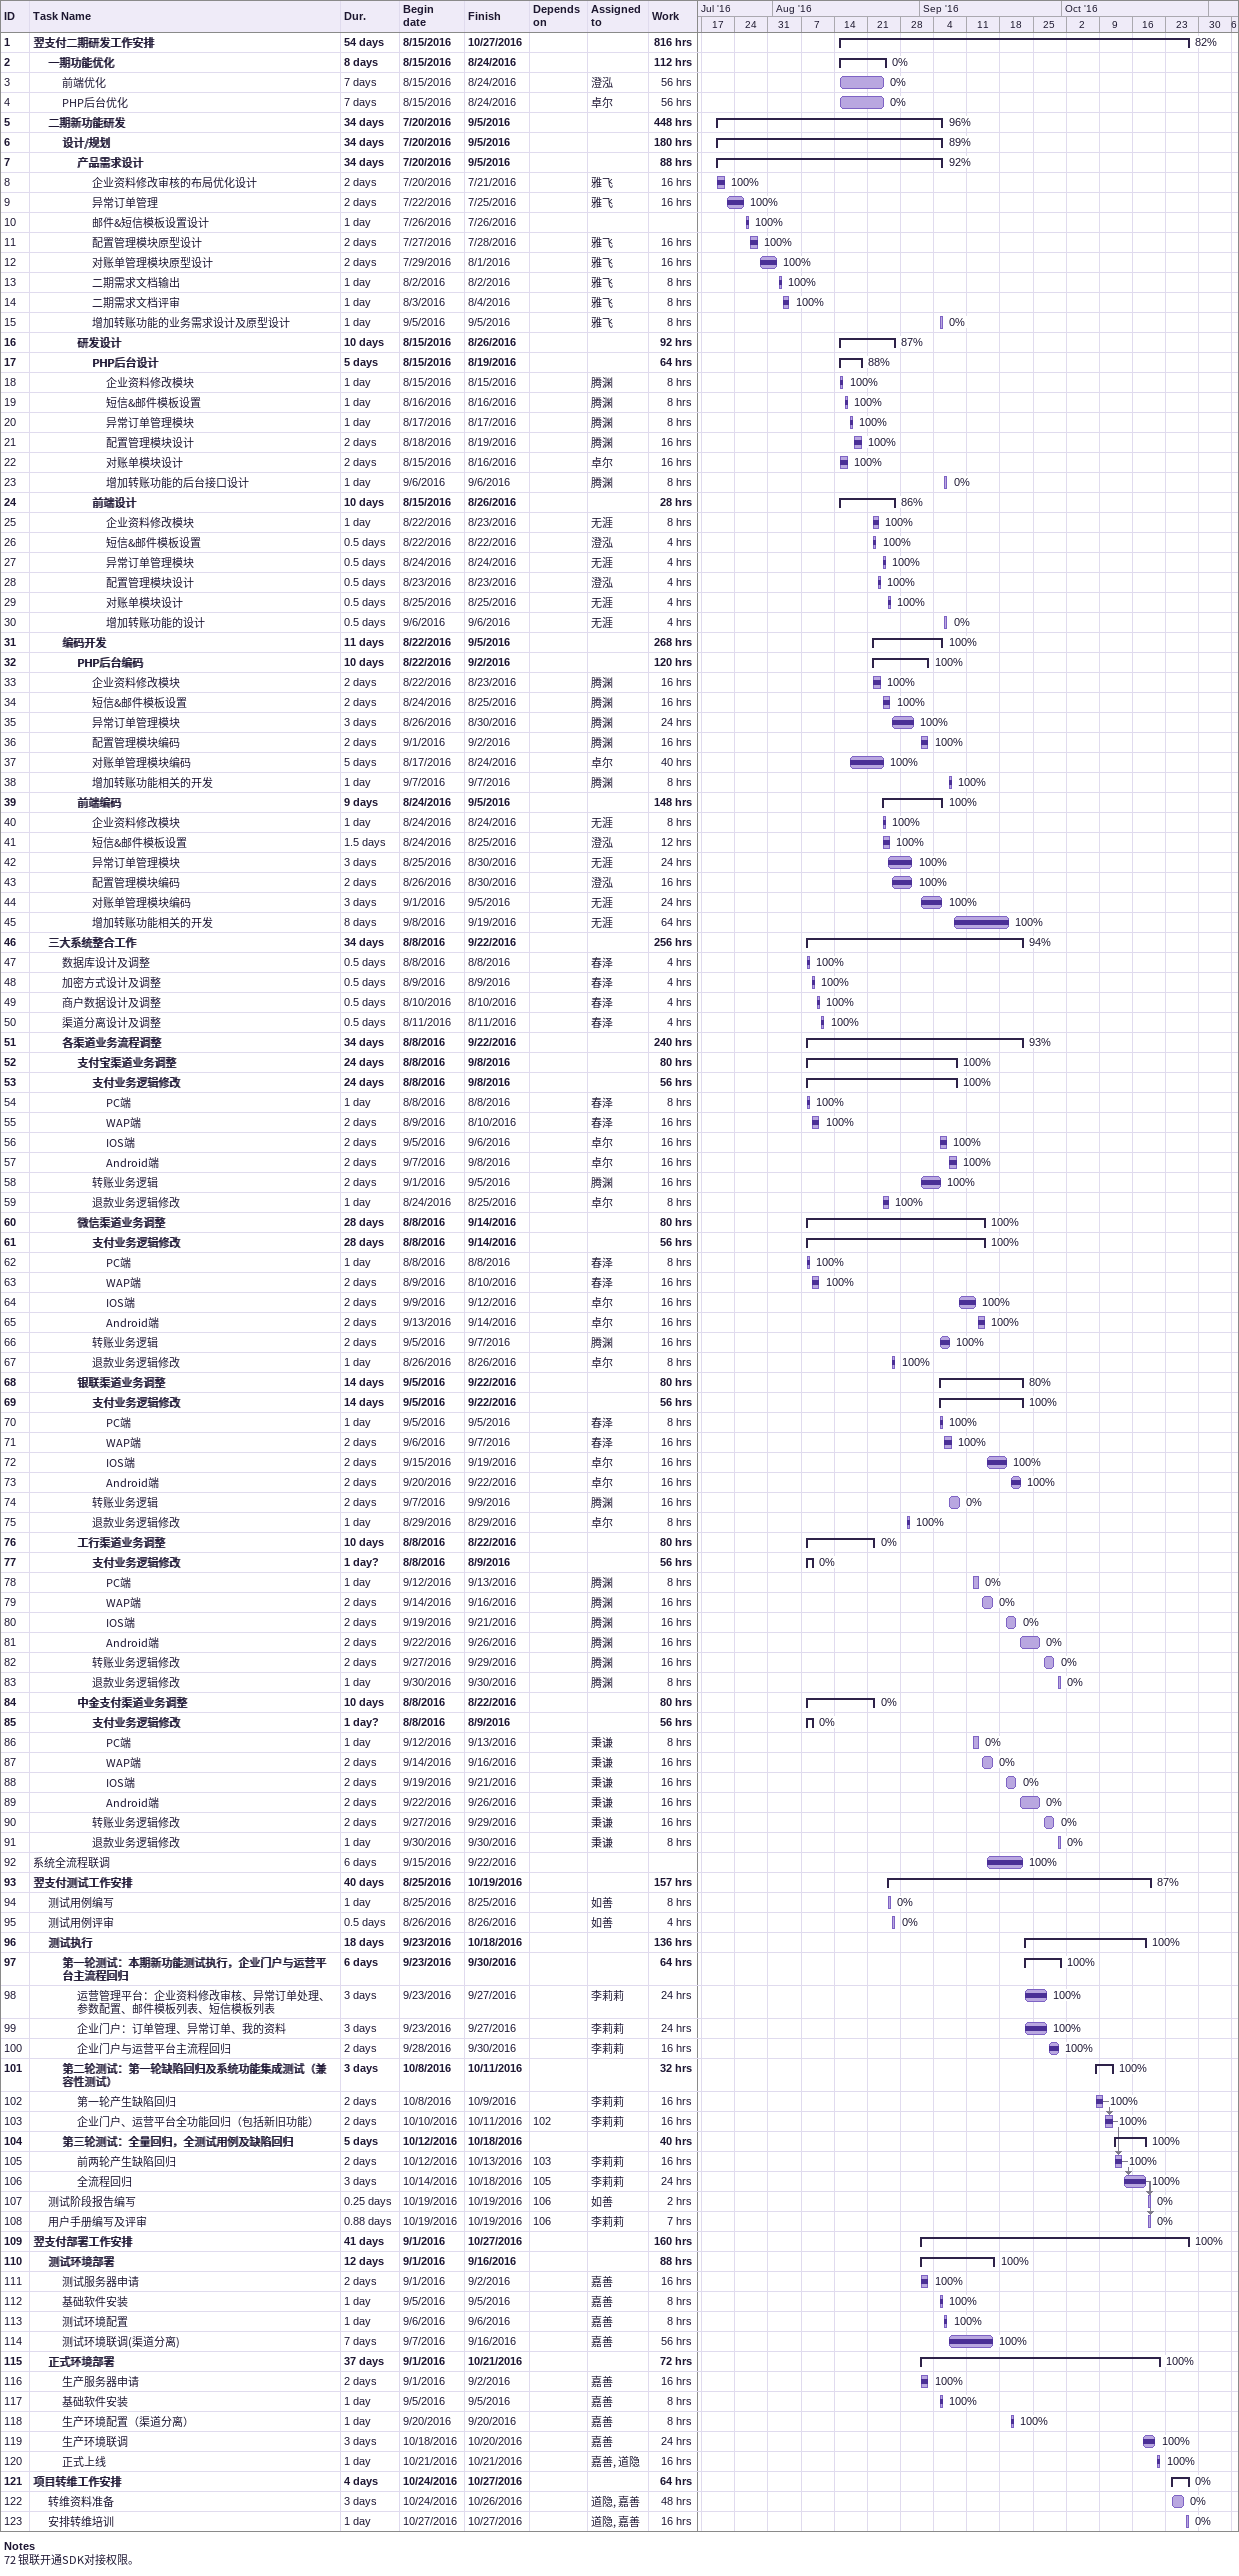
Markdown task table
| ID | Level | Task | Duration | Start | Finish | Predecessors | Resources | % complete | Work (h) |
|---|---|---|---|---|---|---|---|---|---|
| 1 | 1 | **翌支付二期研发工作安排** | 54d | 2016-08-15 | 2016-10-27 |  |  | 82 | 816 |
| 2 | 2 | **一期功能优化** | 8d | 2016-08-15 | 2016-08-24 |  |  | 0 | 112 |
| 3 | 3 | 前端优化 | 7d | 2016-08-15 | 2016-08-24 |  | 澄泓 | 0 | 56 |
| 4 | 3 | PHP后台优化 | 7d | 2016-08-15 | 2016-08-24 |  | 卓尔 | 0 | 56 |
| 5 | 2 | **二期新功能研发** | 34d | 2016-07-20 | 2016-09-05 |  |  | 96 | 448 |
| 6 | 3 | **设计/规划** | 34d | 2016-07-20 | 2016-09-05 |  |  | 89 | 180 |
| 7 | 4 | **产品需求设计** | 34d | 2016-07-20 | 2016-09-05 |  |  | 92 | 88 |
| 8 | 5 | 企业资料修改审核的布局优化设计 | 2d | 2016-07-20 | 2016-07-21 |  | 雅飞 | 100 | 16 |
| 9 | 5 | 异常订单管理 | 2d | 2016-07-22 | 2016-07-25 |  | 雅飞 | 100 | 16 |
| 10 | 5 | 邮件&短信模板设置设计 | 1d | 2016-07-26 | 2016-07-26 |  |  | 100 |  |
| 11 | 5 | 配置管理模块原型设计 | 2d | 2016-07-27 | 2016-07-28 |  | 雅飞 | 100 | 16 |
| 12 | 5 | 对账单管理模块原型设计 | 2d | 2016-07-29 | 2016-08-01 |  | 雅飞 | 100 | 16 |
| 13 | 5 | 二期需求文档输出 | 1d | 2016-08-02 | 2016-08-02 |  | 雅飞 | 100 | 8 |
| 14 | 5 | 二期需求文档评审 | 1d | 2016-08-03 | 2016-08-04 |  | 雅飞 | 100 | 8 |
| 15 | 5 | 增加转账功能的业务需求设计及原型设计 | 1d | 2016-09-05 | 2016-09-05 |  | 雅飞 | 0 | 8 |
| 16 | 4 | **研发设计** | 10d | 2016-08-15 | 2016-08-26 |  |  | 87 | 92 |
| 17 | 5 | **PHP后台设计** | 5d | 2016-08-15 | 2016-08-19 |  |  | 88 | 64 |
| 18 | 6 | 企业资料修改模块 | 1d | 2016-08-15 | 2016-08-15 |  | 腾渊 | 100 | 8 |
| 19 | 6 | 短信&邮件模板设置 | 1d | 2016-08-16 | 2016-08-16 |  | 腾渊 | 100 | 8 |
| 20 | 6 | 异常订单管理模块 | 1d | 2016-08-17 | 2016-08-17 |  | 腾渊 | 100 | 8 |
| 21 | 6 | 配置管理模块设计 | 2d | 2016-08-18 | 2016-08-19 |  | 腾渊 | 100 | 16 |
| 22 | 6 | 对账单模块设计 | 2d | 2016-08-15 | 2016-08-16 |  | 卓尔 | 100 | 16 |
| 23 | 6 | 增加转账功能的后台接口设计 | 1d | 2016-09-06 | 2016-09-06 |  | 腾渊 | 0 | 8 |
| 24 | 5 | **前端设计** | 10d | 2016-08-15 | 2016-08-26 |  |  | 86 | 28 |
| 25 | 6 | 企业资料修改模块 | 1d | 2016-08-22 | 2016-08-23 |  | 无涯 | 100 | 8 |
| 26 | 6 | 短信&邮件模板设置 | 0.5d | 2016-08-22 | 2016-08-22 |  | 澄泓 | 100 | 4 |
| 27 | 6 | 异常订单管理模块 | 0.5d | 2016-08-24 | 2016-08-24 |  | 无涯 | 100 | 4 |
| 28 | 6 | 配置管理模块设计 | 0.5d | 2016-08-23 | 2016-08-23 |  | 澄泓 | 100 | 4 |
| 29 | 6 | 对账单模块设计 | 0.5d | 2016-08-25 | 2016-08-25 |  | 无涯 | 100 | 4 |
| 30 | 6 | 增加转账功能的设计 | 0.5d | 2016-09-06 | 2016-09-06 |  | 无涯 | 0 | 4 |
| 31 | 3 | **编码开发** | 11d | 2016-08-22 | 2016-09-05 |  |  | 100 | 268 |
| 32 | 4 | **PHP后台编码** | 10d | 2016-08-22 | 2016-09-02 |  |  | 100 | 120 |
| 33 | 5 | 企业资料修改模块 | 2d | 2016-08-22 | 2016-08-23 |  | 腾渊 | 100 | 16 |
| 34 | 5 | 短信&邮件模板设置 | 2d | 2016-08-24 | 2016-08-25 |  | 腾渊 | 100 | 16 |
| 35 | 5 | 异常订单管理模块 | 3d | 2016-08-26 | 2016-08-30 |  | 腾渊 | 100 | 24 |
| 36 | 5 | 配置管理模块编码 | 2d | 2016-09-01 | 2016-09-02 |  | 腾渊 | 100 | 16 |
| 37 | 5 | 对账单管理模块编码 | 5d | 2016-08-17 | 2016-08-24 |  | 卓尔 | 100 | 40 |
| 38 | 5 | 增加转账功能相关的开发 | 1d | 2016-09-07 | 2016-09-07 |  | 腾渊 | 100 | 8 |
| 39 | 4 | **前端编码** | 9d | 2016-08-24 | 2016-09-05 |  |  | 100 | 148 |
| 40 | 5 | 企业资料修改模块 | 1d | 2016-08-24 | 2016-08-24 |  | 无涯 | 100 | 8 |
| 41 | 5 | 短信&邮件模板设置 | 1.5d | 2016-08-24 | 2016-08-25 |  | 澄泓 | 100 | 12 |
| 42 | 5 | 异常订单管理模块 | 3d | 2016-08-25 | 2016-08-30 |  | 无涯 | 100 | 24 |
| 43 | 5 | 配置管理模块编码 | 2d | 2016-08-26 | 2016-08-30 |  | 澄泓 | 100 | 16 |
| 44 | 5 | 对账单管理模块编码 | 3d | 2016-09-01 | 2016-09-05 |  | 无涯 | 100 | 24 |
| 45 | 5 | 增加转账功能相关的开发 | 8d | 2016-09-08 | 2016-09-19 |  | 无涯 | 100 | 64 |
| 46 | 2 | **三大系统整合工作** | 34d | 2016-08-08 | 2016-09-22 |  |  | 94 | 256 |
| 47 | 3 | 数据库设计及调整 | 0.5d | 2016-08-08 | 2016-08-08 |  | 春泽 | 100 | 4 |
| 48 | 3 | 加密方式设计及调整 | 0.5d | 2016-08-09 | 2016-08-09 |  | 春泽 | 100 | 4 |
| 49 | 3 | 商户数据设计及调整 | 0.5d | 2016-08-10 | 2016-08-10 |  | 春泽 | 100 | 4 |
| 50 | 3 | 渠道分离设计及调整 | 0.5d | 2016-08-11 | 2016-08-11 |  | 春泽 | 100 | 4 |
| 51 | 3 | **各渠道业务流程调整** | 34d | 2016-08-08 | 2016-09-22 |  |  | 93 | 240 |
| 52 | 4 | **支付宝渠道业务调整** | 24d | 2016-08-08 | 2016-09-08 |  |  | 100 | 80 |
| 53 | 5 | **支付业务逻辑修改** | 24d | 2016-08-08 | 2016-09-08 |  |  | 100 | 56 |
| 54 | 6 | PC端 | 1d | 2016-08-08 | 2016-08-08 |  | 春泽 | 100 | 8 |
| 55 | 6 | WAP端 | 2d | 2016-08-09 | 2016-08-10 |  | 春泽 | 100 | 16 |
| 56 | 6 | IOS端 | 2d | 2016-09-05 | 2016-09-06 |  | 卓尔 | 100 | 16 |
| 57 | 6 | Android端 | 2d | 2016-09-07 | 2016-09-08 |  | 卓尔 | 100 | 16 |
| 58 | 5 | 转账业务逻辑 | 2d | 2016-09-01 | 2016-09-05 |  | 腾渊 | 100 | 16 |
| 59 | 5 | 退款业务逻辑修改 | 1d | 2016-08-24 | 2016-08-25 |  | 卓尔 | 100 | 8 |
| 60 | 4 | **微信渠道业务调整** | 28d | 2016-08-08 | 2016-09-14 |  |  | 100 | 80 |
| 61 | 5 | **支付业务逻辑修改** | 28d | 2016-08-08 | 2016-09-14 |  |  | 100 | 56 |
| 62 | 6 | PC端 | 1d | 2016-08-08 | 2016-08-08 |  | 春泽 | 100 | 8 |
| 63 | 6 | WAP端 | 2d | 2016-08-09 | 2016-08-10 |  | 春泽 | 100 | 16 |
| 64 | 6 | IOS端 | 2d | 2016-09-09 | 2016-09-12 |  | 卓尔 | 100 | 16 |
| 65 | 6 | Android端 | 2d | 2016-09-13 | 2016-09-14 |  | 卓尔 | 100 | 16 |
| 66 | 5 | 转账业务逻辑 | 2d | 2016-09-05 | 2016-09-07 |  | 腾渊 | 100 | 16 |
| 67 | 5 | 退款业务逻辑修改 | 1d | 2016-08-26 | 2016-08-26 |  | 卓尔 | 100 | 8 |
| 68 | 4 | **银联渠道业务调整** | 14d | 2016-09-05 | 2016-09-22 |  |  | 80 | 80 |
| 69 | 5 | **支付业务逻辑修改** | 14d | 2016-09-05 | 2016-09-22 |  |  | 100 | 56 |
| 70 | 6 | PC端 | 1d | 2016-09-05 | 2016-09-05 |  | 春泽 | 100 | 8 |
| 71 | 6 | WAP端 | 2d | 2016-09-06 | 2016-09-07 |  | 春泽 | 100 | 16 |
| 72 | 6 | IOS端 | 2d | 2016-09-15 | 2016-09-19 |  | 卓尔 | 100 | 16 |
| 73 | 6 | Android端 | 2d | 2016-09-20 | 2016-09-22 |  | 卓尔 | 100 | 16 |
| 74 | 5 | 转账业务逻辑 | 2d | 2016-09-07 | 2016-09-09 |  | 腾渊 | 0 | 16 |
| 75 | 5 | 退款业务逻辑修改 | 1d | 2016-08-29 | 2016-08-29 |  | 卓尔 | 100 | 8 |
| 76 | 4 | **工行渠道业务调整** | 10d | 2016-08-08 | 2016-08-22 |  |  | 0 | 80 |
| 77 | 5 | **支付业务逻辑修改** | 1d? | 2016-08-08 | 2016-08-09 |  |  | 0 | 56 |
| 78 | 6 | PC端 | 1d | 2016-09-12 | 2016-09-13 |  | 腾渊 | 0 | 8 |
| 79 | 6 | WAP端 | 2d | 2016-09-14 | 2016-09-16 |  | 腾渊 | 0 | 16 |
| 80 | 6 | IOS端 | 2d | 2016-09-19 | 2016-09-21 |  | 腾渊 | 0 | 16 |
| 81 | 6 | Android端 | 2d | 2016-09-22 | 2016-09-26 |  | 腾渊 | 0 | 16 |
| 82 | 5 | 转账业务逻辑修改 | 2d | 2016-09-27 | 2016-09-29 |  | 腾渊 | 0 | 16 |
| 83 | 5 | 退款业务逻辑修改 | 1d | 2016-09-30 | 2016-09-30 |  | 腾渊 | 0 | 8 |
| 84 | 4 | **中金支付渠道业务调整** | 10d | 2016-08-08 | 2016-08-22 |  |  | 0 | 80 |
| 85 | 5 | **支付业务逻辑修改** | 1d? | 2016-08-08 | 2016-08-09 |  |  | 0 | 56 |
| 86 | 6 | PC端 | 1d | 2016-09-12 | 2016-09-13 |  | 秉谦 | 0 | 8 |
| 87 | 6 | WAP端 | 2d | 2016-09-14 | 2016-09-16 |  | 秉谦 | 0 | 16 |
| 88 | 6 | IOS端 | 2d | 2016-09-19 | 2016-09-21 |  | 秉谦 | 0 | 16 |
| 89 | 6 | Android端 | 2d | 2016-09-22 | 2016-09-26 |  | 秉谦 | 0 | 16 |
| 90 | 5 | 转账业务逻辑修改 | 2d | 2016-09-27 | 2016-09-29 |  | 秉谦 | 0 | 16 |
| 91 | 5 | 退款业务逻辑修改 | 1d | 2016-09-30 | 2016-09-30 |  | 秉谦 | 0 | 8 |
| 92 | 1 | 系统全流程联调 | 6d | 2016-09-15 | 2016-09-22 |  |  | 100 |  |
| 93 | 1 | **翌支付测试工作安排** | 40d | 2016-08-25 | 2016-10-19 |  |  | 87 | 157 |
| 94 | 2 | 测试用例编写 | 1d | 2016-08-25 | 2016-08-25 |  | 如善 | 0 | 8 |
| 95 | 2 | 测试用例评审 | 0.5d | 2016-08-26 | 2016-08-26 |  | 如善 | 0 | 4 |
| 96 | 2 | **测试执行** | 18d | 2016-09-23 | 2016-10-18 |  |  | 100 | 136 |
| 97 | 3 | **第一轮测试：本期新功能测试执行，企业门户与运营平台主流程回归** | 6d | 2016-09-23 | 2016-09-30 |  |  | 100 | 64 |
| 98 | 4 | 运营管理平台：企业资料修改审核、异常订单处理、参数配置、邮件模板列表、短信模板列表 | 3d | 2016-09-23 | 2016-09-27 |  | 李莉莉 | 100 | 24 |
| 99 | 4 | 企业门户：订单管理、异常订单、我的资料 | 3d | 2016-09-23 | 2016-09-27 |  | 李莉莉 | 100 | 24 |
| 100 | 4 | 企业门户与运营平台主流程回归 | 2d | 2016-09-28 | 2016-09-30 |  | 李莉莉 | 100 | 16 |
| 101 | 3 | **第二轮测试：第一轮缺陷回归及系统功能集成测试（兼容性测试）** | 3d | 2016-10-08 | 2016-10-11 |  |  | 100 | 32 |
| 102 | 4 | 第一轮产生缺陷回归 | 2d | 2016-10-08 | 2016-10-09 |  | 李莉莉 | 100 | 16 |
| 103 | 4 | 企业门户、运营平台全功能回归（包括新旧功能） | 2d | 2016-10-10 | 2016-10-11 | 102 | 李莉莉 | 100 | 16 |
| 104 | 3 | **第三轮测试：全量回归，全测试用例及缺陷回归** | 5d | 2016-10-12 | 2016-10-18 |  |  | 100 | 40 |
| 105 | 4 | 前两轮产生缺陷回归 | 2d | 2016-10-12 | 2016-10-13 | 103 | 李莉莉 | 100 | 16 |
| 106 | 4 | 全流程回归 | 3d | 2016-10-14 | 2016-10-18 | 105 | 李莉莉 | 100 | 24 |
| 107 | 2 | 测试阶段报告编写 | 0.25d | 2016-10-19 | 2016-10-19 | 106 | 如善 | 0 | 2 |
| 108 | 2 | 用户手册编写及评审 | 0.88d | 2016-10-19 | 2016-10-19 | 106 | 李莉莉 | 0 | 7 |
| 109 | 1 | **翌支付部署工作安排** | 41d | 2016-09-01 | 2016-10-27 |  |  | 100 | 160 |
| 110 | 2 | **测试环境部署** | 12d | 2016-09-01 | 2016-09-16 |  |  | 100 | 88 |
| 111 | 3 | 测试服务器申请 | 2d | 2016-09-01 | 2016-09-02 |  | 嘉善 | 100 | 16 |
| 112 | 3 | 基础软件安装 | 1d | 2016-09-05 | 2016-09-05 |  | 嘉善 | 100 | 8 |
| 113 | 3 | 测试环境配置 | 1d | 2016-09-06 | 2016-09-06 |  | 嘉善 | 100 | 8 |
| 114 | 3 | 测试环境联调(渠道分离) | 7d | 2016-09-07 | 2016-09-16 |  | 嘉善 | 100 | 56 |
| 115 | 2 | **正式环境部署** | 37d | 2016-09-01 | 2016-10-21 |  |  | 100 | 72 |
| 116 | 3 | 生产服务器申请 | 2d | 2016-09-01 | 2016-09-02 |  | 嘉善 | 100 | 16 |
| 117 | 3 | 基础软件安装 | 1d | 2016-09-05 | 2016-09-05 |  | 嘉善 | 100 | 8 |
| 118 | 3 | 生产环境配置（渠道分离） | 1d | 2016-09-20 | 2016-09-20 |  | 嘉善 | 100 | 8 |
| 119 | 3 | 生产环境联调 | 3d | 2016-10-18 | 2016-10-20 |  | 嘉善 | 100 | 24 |
| 120 | 3 | 正式上线 | 1d | 2016-10-21 | 2016-10-21 |  | 嘉善, 道隐 | 100 | 16 |
| 121 | 1 | **项目转维工作安排** | 4d | 2016-10-24 | 2016-10-27 |  |  | 0 | 64 |
| 122 | 2 | 转维资料准备 | 3d | 2016-10-24 | 2016-10-26 |  | 道隐, 嘉善 | 0 | 48 |
| 123 | 2 | 安排转维培训 | 1d | 2016-10-27 | 2016-10-27 |  | 道隐, 嘉善 | 0 | 16 |

Notes
- 72: 银联开通SDK对接权限。
